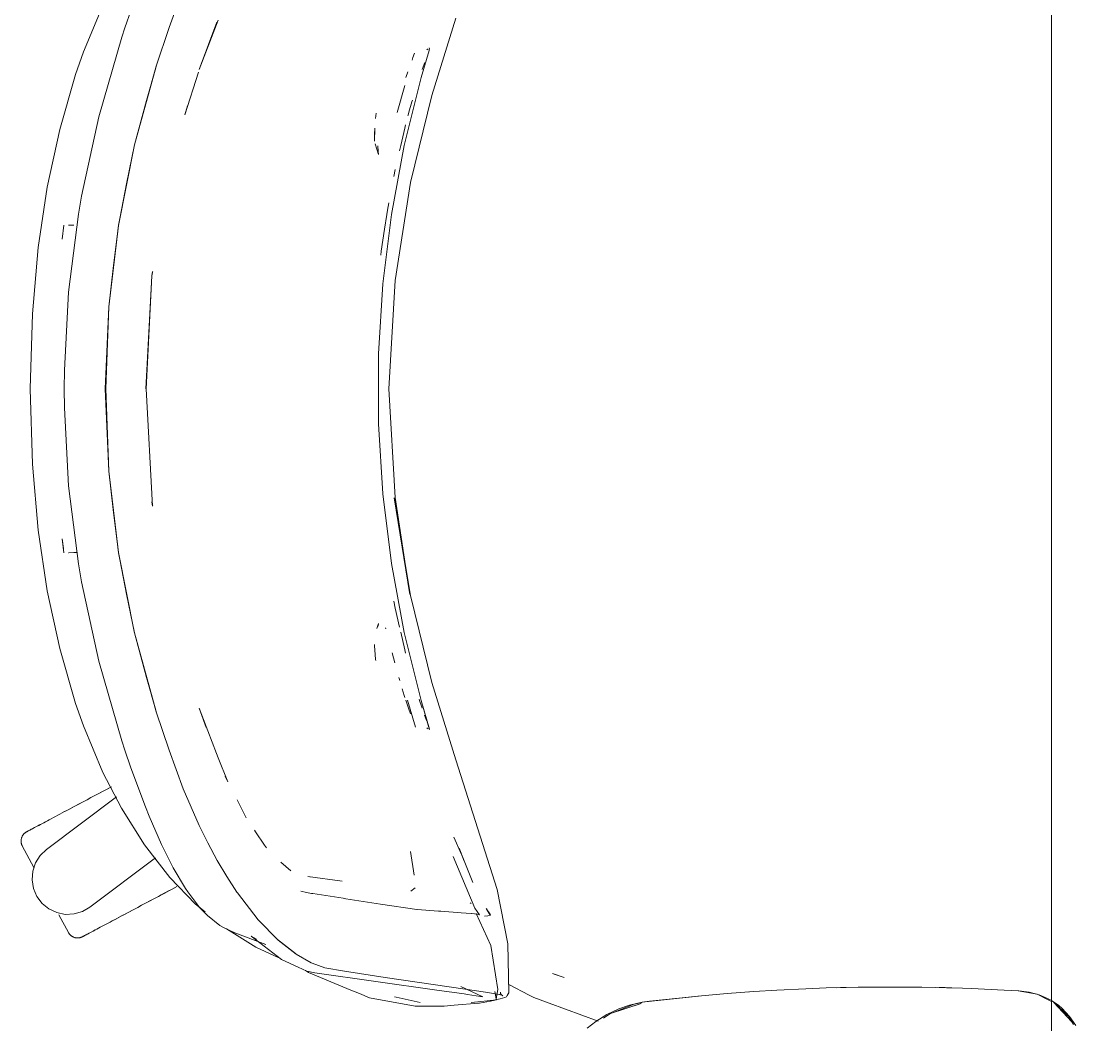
# Model space of a CAD drawing. Header units: millimetres. Extents: x 155927 to 326028, y -36033 to 97293.
# Drawn here: x 185328.1 to 185736.2, y 11201.2 to 11589.8 of the extents above; entities that cross this region are included whole.
import ezdxf

# ---------------------------------------------------------------- set-up
doc = ezdxf.new("R2010")
doc.units = ezdxf.units.MM
doc.header["$MEASUREMENT"] = 0
doc.layers.add('G-IMPT', color=8, linetype='CONTINUOUS', lineweight=9)
doc.layers.add('I-FURN', color=8, linetype='CONTINUOUS', lineweight=9)

msp = doc.modelspace()

# ---------------------------------------------------------------- linework, layer by layer
at = {"layer": 'G-IMPT'}
for p, q in [((185390.83, 11602.13), (185385.37, 11587.25)), ((185352.28, 11577.85), (185359.79, 11595.82)), ((185370.67, 11594.14), (185368.26, 11587.21)), ((185403.68, 11588.44), (185404.34, 11590.17)), ((185496.27, 11590.94), (185487.08, 11560.96)), ((185367.07, 11583.6), (185368.26, 11587.21)), ((185380.37, 11572.33), (185385.37, 11587.25)), ((185396.96, 11571), (185403.78, 11589.4)), ((185396.96, 11571), (185403.68, 11588.44)), ((185358.13, 11552.77), (185367.07, 11583.6)), ((185482.85, 11567.92), (185485.93, 11578.34)), ((185485.03, 11578.6), (185485.64, 11578.98)), ((185485.03, 11578.6), (185485.24, 11578.74)), ((185485.99, 11578.61), (185485.93, 11578.34)), ((185486.07, 11578.91), (185485.99, 11578.61)), ((185486.04, 11579.37), (185486.12, 11579.14)), ((185486.12, 11579.14), (185486.07, 11578.91)), ((185349.2, 11569.12), (185352.28, 11577.85)), ((185479.73, 11575.67), (185479.35, 11574.66)), ((185479.73, 11575.67), (185480.34, 11577.32)), ((185371.98, 11541.84), (185380.37, 11572.33)), ((185371.98, 11541.84), (185380.41, 11572.25)), ((185376.64, 11559.08), (185380.41, 11572.25)), ((185391.43, 11553.52), (185396.69, 11570.01)), ((185477.01, 11567.9), (185477.74, 11570.12)), ((185484.01, 11573.11), (185483.27, 11571.01)), ((185484.01, 11573.11), (185484.26, 11573.77)), ((185349.2, 11569.12), (185343.03, 11547.87)), ((185476.31, 11541.6), (185482.85, 11567.92)), ((185476.57, 11564.81), (185473.64, 11554.35)), ((185376.64, 11559.08), (185371.98, 11541.84)), ((185478.16, 11554.49), (185479.27, 11558.49)), ((185478.77, 11527.28), (185487.08, 11560.96)), ((185479.27, 11558.49), (185479.48, 11559.18)), ((185391.43, 11553.52), (185392.51, 11556.96)), ((185465.28, 11552.1), (185465.5, 11554.19)), ((185478.16, 11554.49), (185477.84, 11553.35)), ((185358.13, 11552.77), (185351.46, 11521.98)), ((185476.54, 11548.33), (185476.88, 11549.63)), ((185477.84, 11553.35), (185477.79, 11553.17)), ((185343.03, 11547.87), (185338.22, 11525.51)), ((185464.88, 11543.25), (185464.97, 11548.3)), ((185464.88, 11543.25), (185464.89, 11546.03)), ((185464.97, 11548.3), (185464.89, 11546.03)), ((185476.54, 11548.33), (185474.99, 11541.58)), ((185371.98, 11541.84), (185365.81, 11510.71)), ((185371.98, 11541.84), (185365.81, 11510.79)), ((185371.98, 11541.84), (185368.91, 11526.81)), ((185465.73, 11540.14), (185465.13, 11542.29)), ((185466.16, 11541.4), (185466.17, 11541.54)), ((185466.2, 11539.24), (185466.17, 11541.54)), ((185476.31, 11541.6), (185471.38, 11514.93)), ((185474.53, 11539.61), (185474.99, 11541.58)), ((185466.42, 11538.19), (185465.73, 11540.14)), ((185466.2, 11539.24), (185466.42, 11538.19)), ((185472.33, 11529.56), (185472.87, 11532.37)), ((185338.22, 11525.51), (185334.72, 11502.09)), ((185365.81, 11510.71), (185368.91, 11526.81)), ((185478.77, 11527.28), (185472.77, 11489.36)), ((185350.27, 11515.06), (185351.46, 11521.98)), ((185470.41, 11519.46), (185469.85, 11516.55)), ((185346.46, 11484.89), (185350.27, 11515.06)), ((185471.38, 11514.93), (185468.08, 11488.01)), ((185468.75, 11509.3), (185469.6, 11514.92)), ((185469.6, 11514.92), (185469.85, 11516.55)), ((185344.63, 11510.79), (185343.98, 11505.38)), ((185348.48, 11510.75), (185346.39, 11510.82)), ((185346.39, 11510.82), (185346.5, 11510.82)), ((185361.99, 11479.19), (185365.81, 11510.79)), ((185362.02, 11479.15), (185365.81, 11510.71)), ((185365.81, 11510.71), (185363.87, 11495.23)), ((185468.75, 11509.3), (185467.46, 11500.78)), ((185334.72, 11502.09), (185332.46, 11476.52)), ((185467.46, 11500.78), (185467.28, 11499.12)), ((185362.02, 11479.15), (185363.87, 11495.23)), ((185378.75, 11491.11), (185379.01, 11492.88)), ((185378.75, 11491.11), (185378.98, 11492.41)), ((185379.03, 11492.66), (185378.98, 11492.41)), ((185376.42, 11447.38), (185378.75, 11491.11)), ((185376.48, 11447.38), (185378.75, 11491.11)), ((185472.77, 11489.36), (185470.42, 11447.38)), ((185344.85, 11454.69), (185346.46, 11484.89)), ((185466.42, 11460.94), (185468.08, 11488.01)), ((185332.46, 11476.52), (185331.61, 11447.38)), ((185361.99, 11479.19), (185360.65, 11447.38)), ((185362.02, 11479.15), (185360.88, 11447.38)), ((185361.35, 11464.26), (185362.02, 11479.15)), ((185361.35, 11464.26), (185360.88, 11447.38)), ((185466.42, 11460.94), (185466.42, 11433.82)), ((185344.85, 11454.69), (185344.75, 11447.38)), ((185331.61, 11447.38), (185332.46, 11418.24)), ((185344.85, 11440.07), (185344.75, 11447.38)), ((185360.65, 11447.38), (185361.99, 11415.56)), ((185362.02, 11415.6), (185360.88, 11447.38)), ((185361.35, 11430.49), (185360.88, 11447.38)), ((185376.48, 11447.38), (185378.98, 11402.04)), ((185472.77, 11405.39), (185470.42, 11447.38)), ((185344.85, 11440.07), (185346.46, 11409.86)), ((185466.42, 11433.82), (185468.08, 11406.75)), ((185362.02, 11415.6), (185361.35, 11430.49)), ((185332.46, 11418.24), (185334.72, 11392.67)), ((185361.99, 11415.56), (185365.81, 11383.97)), ((185363.87, 11399.52), (185362.02, 11415.6)), ((185362.02, 11415.6), (185365.81, 11384.05)), ((185346.46, 11409.86), (185350.27, 11379.69)), ((185471.38, 11379.83), (185468.08, 11406.75)), ((185378.98, 11402.04), (185378.75, 11403.65)), ((185378.75, 11403.65), (185378.98, 11402.35)), ((185478.77, 11367.48), (185472.51, 11405.22)), ((185472.51, 11405.22), (185478.51, 11367.85)), ((185472.77, 11405.39), (185478.51, 11367.85)), ((185363.87, 11399.52), (185365.81, 11384.05)), ((185379.03, 11402.1), (185378.98, 11402.35)), ((185334.72, 11392.67), (185338.22, 11369.25)), ((185344.63, 11383.96), (185343.98, 11389.38)), ((185344.55, 11385.61), (185343.98, 11389.38)), ((185346.39, 11383.93), (185348.48, 11384.01)), ((185346.39, 11383.93), (185346.5, 11383.93)), ((185346.55, 11383.93), (185346.5, 11383.93)), ((185349.72, 11384.05), (185348.48, 11384.01)), ((185365.81, 11384.05), (185368.91, 11367.94)), ((185365.81, 11384.05), (185372.02, 11352.8)), ((185372.02, 11352.8), (185365.81, 11383.97)), ((185350.27, 11379.69), (185351.46, 11372.77)), ((185476.31, 11353.16), (185471.38, 11379.83)), ((185351.46, 11372.77), (185358.13, 11341.98)), ((185343.03, 11346.88), (185338.22, 11369.25)), ((185371.98, 11352.92), (185368.91, 11367.94)), ((185487.08, 11333.79), (185478.77, 11367.48)), ((185472.36, 11365.2), (185472.83, 11362.57)), ((185472.83, 11362.57), (185474.53, 11355.15)), ((185466.42, 11356.57), (185465.73, 11354.62)), ((185466.42, 11356.57), (185466.2, 11355.52)), ((185469.09, 11354.97), (185469.22, 11354.55)), ((185376.64, 11335.67), (185371.98, 11352.92)), ((185371.98, 11352.92), (185380.41, 11322.51)), ((185371.98, 11352.92), (185380.37, 11322.42)), ((185474.99, 11353.18), (185476.54, 11346.42)), ((185476.31, 11353.16), (185482.85, 11326.84)), ((185349.2, 11325.64), (185343.03, 11346.88)), ((185464.88, 11348.47), (185464.89, 11347.77)), ((185464.99, 11346.4), (185464.89, 11347.77)), ((185464.99, 11346.4), (185465.26, 11342.7)), ((185476.54, 11346.42), (185476.88, 11345.14)), ((185367.07, 11311.15), (185358.13, 11341.98)), ((185465.26, 11342.7), (185465.3, 11342.21)), ((185472.68, 11341.34), (185471.69, 11345.2)), ((185472.68, 11341.34), (185472.29, 11342.87)), ((185376.64, 11335.67), (185380.41, 11322.51)), ((185474.59, 11334.55), (185474.26, 11335.67)), ((185487.08, 11333.79), (185496.27, 11303.82)), ((185476.37, 11328.76), (185475.58, 11331.26)), ((185352.28, 11316.91), (185349.2, 11325.64)), ((185476.62, 11327.98), (185476.37, 11328.76)), ((185477.77, 11324.55), (185477, 11326.85)), ((185477.66, 11326.85), (185480.7, 11316.42)), ((185482.23, 11326.84), (185482.08, 11327.3)), ((185482.23, 11326.84), (185482.96, 11324.62)), ((185482.85, 11326.84), (185486.12, 11315.62)), ((185482.85, 11326.84), (185485.92, 11316.31)), ((185482.85, 11326.84), (185485.97, 11316.02)), ((185385.37, 11307.51), (185380.37, 11322.42)), ((185396.96, 11323.76), (185399.69, 11316.33)), ((185396.96, 11323.76), (185403.68, 11306.31)), ((185477.77, 11324.55), (185478.02, 11323.83)), ((185478.78, 11321.67), (185478.02, 11323.83)), ((185483.25, 11323.82), (185482.96, 11324.62)), ((185484.23, 11321.06), (185484.58, 11320.09)), ((185352.28, 11316.91), (185359.79, 11298.93)), ((185484.58, 11320.09), (185484.98, 11319.02)), ((185485.03, 11316.16), (185485.64, 11315.77)), ((185485.03, 11316.16), (185485.24, 11316.01)), ((185485.92, 11316.31), (185485.97, 11316.02)), ((185486.12, 11315.62), (185485.99, 11315.38)), ((185367.07, 11311.15), (185368.26, 11307.55)), ((185370.6, 11300.73), (185368.26, 11307.55)), ((185385.37, 11307.51), (185390.83, 11292.63)), ((185403.68, 11306.31), (185404.34, 11304.59)), ((185404.34, 11304.59), (185408.06, 11295.26)), ((185370.6, 11300.73), (185376.2, 11285.65)), ((185496.27, 11303.82), (185512.26, 11253.58)), ((185359.79, 11298.93), (185366.89, 11285.16)), ((185408.06, 11295.26), (185407.07, 11297.5)), ((185390.83, 11292.63), (185397.01, 11278.4)), ((185415.24, 11281.42), (185411.7, 11288.39)), ((185366.89, 11285.16), (185375.86, 11270.86)), ((185377.68, 11281.97), (185376.2, 11285.65)), ((185382.46, 11271.02), (185377.68, 11281.97)), ((185400.4, 11271.67), (185397.01, 11278.4)), ((185418.77, 11275.95), (185418.37, 11276.53)), ((185422.26, 11270.82), (185418.77, 11275.95)), ((185498.55, 11267.14), (185495.51, 11273.85)), ((185375.86, 11270.86), (185385.67, 11258.26)), ((185382.46, 11271.02), (185382.68, 11270.57)), ((185386.68, 11262.56), (185382.68, 11270.57)), ((185400.4, 11271.67), (185403.97, 11264.88)), ((185422.26, 11270.82), (185423.01, 11269.71)), ((185480.22, 11259.23), (185478.82, 11268.39)), ((185499.58, 11264.56), (185497.55, 11269.68)), ((185499.58, 11264.76), (185497.56, 11269.66)), ((185497.56, 11269.66), (185499.58, 11264.56)), ((185407.74, 11258.65), (185403.97, 11264.88)), ((185428.54, 11264.18), (185432.44, 11260.85)), ((185503.72, 11246.42), (185495.28, 11266.4)), ((185499.58, 11264.76), (185502.83, 11256.29)), ((185386.68, 11262.56), (185386.98, 11261.96)), ((185386.98, 11261.96), (185391.72, 11253.97)), ((185480.22, 11259.23), (185480.18, 11259.58)), ((185395.62, 11247.97), (185385.67, 11258.26)), ((185407.74, 11258.65), (185411.62, 11252.56)), ((185452.39, 11256.9), (185439.03, 11258.68)), ((185439.03, 11258.68), (185439.51, 11258.54)), ((185392.58, 11252.68), (185391.72, 11253.97)), ((185397.29, 11246.55), (185392.58, 11252.68)), ((185411.62, 11252.56), (185411.79, 11252.3)), ((185419.81, 11241.86), (185411.79, 11252.3)), ((185436.35, 11252.98), (185438.52, 11252.52)), ((185438.52, 11252.52), (185440.5, 11252.1)), ((185440.97, 11252.03), (185440.5, 11252.1)), ((185452.69, 11250.22), (185440.97, 11252.03)), ((185480.58, 11254.28), (185478.94, 11253)), ((185516.45, 11232.62), (185512.26, 11253.58)), ((185395.62, 11247.97), (185399.3, 11244.97)), ((185452.69, 11250.22), (185453.3, 11250.13)), ((185453.81, 11250.05), (185453.3, 11250.13)), ((185467.17, 11247.94), (185453.81, 11250.05)), ((185467.17, 11247.94), (185481.24, 11245.9)), ((185502.26, 11248.14), (185501.83, 11248.41)), ((185400.19, 11243.52), (185397.29, 11246.55)), ((185405.05, 11239.66), (185400.19, 11243.52)), ((185481.32, 11245.89), (185481.24, 11245.9)), ((185481.32, 11245.89), (185489.56, 11245.28)), ((185489.56, 11245.28), (185490.55, 11245.2)), ((185490.55, 11245.2), (185498.4, 11244.64)), ((185498.4, 11244.64), (185502.28, 11244.35)), ((185502.36, 11244.34), (185502.28, 11244.35)), ((185502.36, 11244.34), (185504.74, 11244.04)), ((185505.48, 11243.75), (185503.72, 11246.42)), ((185509.82, 11231.92), (185504.21, 11244.27)), ((185504.75, 11244.04), (185504.74, 11244.04)), ((185504.75, 11244.04), (185505.48, 11243.75)), ((185507.39, 11243.28), (185508.74, 11243.45)), ((185509.68, 11243.75), (185508.09, 11246.21)), ((185508.09, 11246.21), (185509.62, 11243.73)), ((185509.62, 11243.73), (185508.13, 11246.2)), ((185508.74, 11243.45), (185509.62, 11243.73)), ((185509.68, 11243.75), (185509.62, 11243.73)), ((185405.05, 11239.66), (185406.19, 11239.04)), ((185419.81, 11241.86), (185427.54, 11233.96)), ((185406.19, 11239.04), (185408.63, 11237.87)), ((185418.99, 11231.23), (185407.55, 11238.35)), ((185408.63, 11237.87), (185410.85, 11236.8)), ((185422.76, 11232.29), (185410.85, 11236.8)), ((185417.11, 11235.52), (185419.14, 11234.36)), ((185417.11, 11235.52), (185428.81, 11226.58)), ((185427.62, 11227.25), (185418.99, 11231.23)), ((185427.33, 11234.27), (185434.28, 11228.87)), ((185427.33, 11234.27), (185430.91, 11231.46)), ((185434.51, 11228.54), (185427.54, 11233.96)), ((185434.28, 11228.87), (185430.91, 11231.46)), ((185509.82, 11231.92), (185512.54, 11214.87)), ((185516.45, 11232.62), (185516.84, 11213.64)), ((185434.51, 11228.54), (185440.34, 11225.26)), ((185435.33, 11223.54), (185428.81, 11226.58)), ((185435.33, 11223.54), (185438.7, 11221.97)), ((185440.34, 11225.26), (185440.77, 11225.04)), ((185445.56, 11223.29), (185440.77, 11225.04)), ((185445.56, 11223.29), (185453.23, 11221.99)), ((185438.08, 11222.26), (185439.25, 11221.49)), ((185441.69, 11221.33), (185438.7, 11221.97)), ((185439.25, 11221.49), (185455.71, 11214.69)), ((185488.9, 11214.65), (185441.69, 11221.33)), ((185468.99, 11219.6), (185453.23, 11221.99)), ((185499.87, 11215.04), (185468.99, 11219.6)), ((185533.71, 11221.16), (185538.17, 11219.53)), ((185533.71, 11221.16), (185534.29, 11220.9)), ((185538.17, 11219.53), (185534.29, 11220.9)), ((185455.71, 11214.69), (185459.07, 11213.3)), ((185506.75, 11212.02), (185498.19, 11216.09)), ((185507.72, 11213.93), (185499.87, 11215.04)), ((185511.85, 11211.29), (185512.54, 11214.87)), ((185516.77, 11216.82), (185524.67, 11212.68)), ((185631.75, 11215.19), (185620.44, 11214.65)), ((185631.75, 11215.19), (185639.63, 11215.49)), ((185651.93, 11215.78), (185639.63, 11215.49)), ((185643.5, 11215.57), (185645.16, 11215.65)), ((185645.16, 11215.65), (185647.29, 11215.65)), ((185651.93, 11215.78), (185657.4, 11215.86)), ((185672.12, 11215.86), (185657.4, 11215.86)), ((185676.63, 11215.81), (185672.12, 11215.86)), ((185676.63, 11215.81), (185692.3, 11215.43)), ((185683.35, 11215.63), (185685.57, 11215.63)), ((185688.25, 11215.52), (185686.14, 11215.61)), ((185692.3, 11215.43), (185695.84, 11215.31)), ((185708.4, 11214.69), (185695.84, 11215.31)), ((185708.4, 11214.69), (185714.07, 11214.41)), ((185462.93, 11211.71), (185459.07, 11213.3)), ((185480.63, 11208.47), (185462.93, 11211.71)), ((185473.18, 11211.92), (185472.61, 11212.07)), ((185482.49, 11209.88), (185473.18, 11211.92)), ((185488.9, 11214.65), (185499.57, 11213.21)), ((185500.87, 11213), (185499.57, 11213.21)), ((185500.87, 11213), (185505.89, 11212.16)), ((185509.56, 11210.62), (185504.88, 11210.1)), ((185506.75, 11212.02), (185505.89, 11212.16)), ((185513.99, 11212.82), (185507.72, 11213.93)), ((185510.18, 11210.7), (185509.56, 11210.62)), ((185509.76, 11210.44), (185512.09, 11210.88)), ((185510.18, 11210.7), (185513.45, 11211.23)), ((185511.36, 11214.16), (185511.85, 11211.29)), ((185511.36, 11214.16), (185512.09, 11210.88)), ((185513.37, 11212.99), (185513.99, 11212.82)), ((185513.37, 11212.99), (185514.47, 11212.43)), ((185515.32, 11211.78), (185513.45, 11211.23)), ((185513.57, 11213.87), (185513.64, 11213.37)), ((185513.96, 11212.83), (185513.64, 11213.37)), ((185513.96, 11212.83), (185514.47, 11212.43)), ((185515.32, 11211.78), (185515.85, 11212.1)), ((185515.85, 11212.1), (185516.23, 11212.6)), ((185516.84, 11213.64), (185516.23, 11212.6)), ((185516.36, 11213.22), (185516.23, 11212.6)), ((185516.23, 11212.6), (185516.25, 11212.67)), ((185516.36, 11213.22), (185516.25, 11212.67)), ((185524.67, 11212.68), (185526.43, 11211.76)), ((185532.4, 11209.57), (185526.43, 11211.76)), ((185568.45, 11210.03), (185591.4, 11212.48)), ((185568.45, 11210.03), (185589.89, 11212.38)), ((185591.4, 11212.48), (185571.27, 11210.36)), ((185589.89, 11212.38), (185601.28, 11213.36)), ((185611.57, 11214.09), (185601.28, 11213.36)), ((185609.53, 11213.96), (185608.11, 11213.82)), ((185611.57, 11214.09), (185620.44, 11214.65)), ((185721.19, 11213.04), (185713.84, 11214.41)), ((185714.07, 11214.41), (185718.08, 11213.91)), ((185718.08, 11213.91), (185722.03, 11212.84)), ((185725.45, 11210.94), (185721.19, 11213.04)), ((185726.36, 11210.86), (185722.03, 11212.84)), ((185725.45, 11210.94), (185726.72, 11210.31)), ((185726.72, 11210.61), (185729.58, 11208.65)), ((185480.63, 11208.47), (185487.59, 11208.44)), ((185487.59, 11208.44), (185491.76, 11208.44)), ((185495.72, 11208.78), (185491.76, 11208.44)), ((185505.04, 11209.59), (185495.72, 11208.78)), ((185504.88, 11210.1), (185502.28, 11209.89)), ((185505.04, 11209.59), (185505.51, 11209.63)), ((185505.51, 11209.63), (185509.76, 11210.44)), ((185551.34, 11202.62), (185532.4, 11209.57)), ((185554.77, 11205.23), (185559.36, 11207.42)), ((185556.1, 11205.63), (185567.95, 11209.44)), ((185556.1, 11205.63), (185558.8, 11206.53)), ((185565.32, 11209.23), (185557.14, 11206.03)), ((185558.8, 11206.53), (185567.95, 11209.44)), ((185559.36, 11207.42), (185563.49, 11208.87)), ((185568.45, 11210.03), (185563.49, 11208.87)), ((185568.37, 11209.81), (185565.32, 11209.23)), ((185568.45, 11210.03), (185571.27, 11210.36)), ((185733.39, 11204.53), (185727.69, 11209.83)), ((185734.59, 11202.44), (185727.69, 11209.83)), ((185727.69, 11209.83), (185730.1, 11207.6)), ((185730.9, 11207.52), (185729.58, 11208.65)), ((185732.68, 11204.63), (185730.1, 11207.6)), ((185730.9, 11207.52), (185733.76, 11204.47)), ((185547.14, 11199.88), (185550.45, 11202.5)), ((185554.77, 11205.23), (185550.45, 11202.5)), ((185556.1, 11205.63), (185553.45, 11203.84)), ((185734.59, 11202.44), (185733.31, 11203.91)), ((185735.28, 11201.38), (185733.39, 11204.53)), ((185733.76, 11204.47), (185736.21, 11201.02))]:
    msp.add_line(p, q, dxfattribs=at)
at = {"layer": 'I-FURN'}
for p, q in [((185726.72, 12089.61), (185726.72, 10689.61)), ((185726.72, 10689.61), (185726.72, 12089.61)), ((185360.11, 11291.83), (185361.09, 11292.35)), ((185361.62, 11292.63), (185360.64, 11292.11)), ((185361.09, 11292.35), (185362.07, 11292.87)), ((185362.59, 11293.15), (185361.62, 11292.63)), ((185362.07, 11292.87), (185363.03, 11293.38)), ((185337.89, 11269.13), (185364.96, 11289.52)), ((185353.64, 11288.39), (185352.64, 11287.86)), ((185353.1, 11288.1), (185354.11, 11288.63)), ((185354.65, 11288.92), (185353.64, 11288.39)), ((185354.11, 11288.63), (185355.11, 11289.17)), ((185355.65, 11289.46), (185354.65, 11288.92)), ((185355.11, 11289.17), (185356.12, 11289.7)), ((185356.66, 11289.99), (185355.65, 11289.46)), ((185356.12, 11289.7), (185357.12, 11290.24)), ((185357.66, 11290.53), (185356.66, 11289.99)), ((185357.12, 11290.24), (185358.12, 11290.77)), ((185358.66, 11291.06), (185357.66, 11290.53)), ((185358.12, 11290.77), (185359.12, 11291.3)), ((185359.65, 11291.58), (185358.66, 11291.06)), ((185359.12, 11291.3), (185360.11, 11291.83)), ((185360.64, 11292.11), (185359.65, 11291.58)), ((185345.84, 11284.24), (185344.92, 11283.75)), ((185345.34, 11283.98), (185346.27, 11284.47)), ((185346.78, 11284.74), (185345.84, 11284.24)), ((185346.27, 11284.47), (185347.22, 11284.97)), ((185347.73, 11285.25), (185346.78, 11284.74)), ((185347.22, 11284.97), (185348.17, 11285.48)), ((185348.7, 11285.76), (185347.73, 11285.25)), ((185348.17, 11285.48), (185349.14, 11286)), ((185349.67, 11286.28), (185348.7, 11285.76)), ((185349.14, 11286), (185350.12, 11286.52)), ((185350.65, 11286.8), (185349.67, 11286.28)), ((185350.12, 11286.52), (185351.11, 11287.04)), ((185351.65, 11287.33), (185350.65, 11286.8)), ((185351.11, 11287.04), (185352.1, 11287.57)), ((185352.64, 11287.86), (185351.65, 11287.33)), ((185352.1, 11287.57), (185353.1, 11288.1)), ((185338.26, 11280.21), (185337.54, 11279.83)), ((185339.01, 11280.61), (185338.26, 11280.21)), ((185339.79, 11281.02), (185339.01, 11280.61)), ((185340.59, 11281.45), (185339.79, 11281.02)), ((185341.41, 11281.89), (185340.59, 11281.45)), ((185342.26, 11282.34), (185341.41, 11281.89)), ((185343.13, 11282.8), (185342.26, 11282.34)), ((185344.02, 11283.27), (185343.13, 11282.8)), ((185344.92, 11283.75), (185344.02, 11283.27)), ((185344.43, 11283.49), (185345.34, 11283.98)), ((185330.07, 11275.85), (185330.21, 11275.93)), ((185330.21, 11275.93), (185330.24, 11275.95)), ((185330.24, 11275.95), (185330.26, 11275.96)), ((185330.25, 11275.95), (185330.24, 11275.95)), ((185330.29, 11275.97), (185330.25, 11275.95)), ((185330.26, 11275.96), (185330.33, 11275.99)), ((185330.37, 11276.02), (185330.29, 11275.97)), ((185330.33, 11275.99), (185330.43, 11276.04)), ((185330.5, 11276.08), (185330.37, 11276.02)), ((185330.43, 11276.04), (185330.57, 11276.12)), ((185330.66, 11276.17), (185330.5, 11276.08)), ((185330.57, 11276.12), (185330.75, 11276.21)), ((185330.86, 11276.27), (185330.66, 11276.17)), ((185330.75, 11276.21), (185330.97, 11276.33)), ((185331.1, 11276.4), (185330.86, 11276.27)), ((185330.97, 11276.33), (185331.22, 11276.47)), ((185331.38, 11276.55), (185331.1, 11276.4)), ((185331.22, 11276.47), (185331.52, 11276.63)), ((185331.7, 11276.72), (185331.38, 11276.55)), ((185331.52, 11276.63), (185331.86, 11276.8)), ((185332.05, 11276.91), (185331.7, 11276.72)), ((185331.86, 11276.8), (185332.23, 11277)), ((185332.45, 11277.12), (185332.05, 11276.91)), ((185332.23, 11277), (185332.64, 11277.22)), ((185332.88, 11277.35), (185332.45, 11277.12)), ((185332.64, 11277.22), (185333.09, 11277.46)), ((185333.34, 11277.59), (185332.88, 11277.35)), ((185333.09, 11277.46), (185333.57, 11277.71)), ((185333.84, 11277.86), (185333.34, 11277.59)), ((185333.57, 11277.71), (185334.08, 11277.99)), ((185334.38, 11278.15), (185333.84, 11277.86)), ((185334.08, 11277.99), (185334.64, 11278.28)), ((185334.95, 11278.45), (185334.38, 11278.15)), ((185334.64, 11278.28), (185335.22, 11278.59)), ((185335.55, 11278.77), (185334.95, 11278.45)), ((185336.18, 11279.1), (185335.55, 11278.77)), ((185336.85, 11279.46), (185336.18, 11279.1)), ((185337.54, 11279.83), (185336.85, 11279.46)), ((185328.11, 11272.52), (185328.12, 11272.68)), ((185328.11, 11272.35), (185328.11, 11272.52)), ((185328.11, 11272.19), (185328.11, 11272.35)), ((185328.12, 11272.03), (185328.11, 11272.19)), ((185328.12, 11272.68), (185328.13, 11272.84)), ((185328.14, 11271.87), (185328.12, 11272.03)), ((185328.13, 11272.84), (185328.15, 11273)), ((185328.16, 11271.71), (185328.14, 11271.87)), ((185328.15, 11273), (185328.18, 11273.16)), ((185328.18, 11273.16), (185328.21, 11273.31)), ((185328.21, 11273.31), (185328.25, 11273.47)), ((185328.25, 11273.47), (185328.3, 11273.62)), ((185328.3, 11273.62), (185328.35, 11273.78)), ((185328.35, 11273.78), (185328.41, 11273.93)), ((185328.41, 11273.93), (185328.48, 11274.07)), ((185328.48, 11274.07), (185328.55, 11274.22)), ((185328.55, 11274.22), (185328.62, 11274.36)), ((185328.62, 11274.36), (185328.7, 11274.5)), ((185328.7, 11274.5), (185328.79, 11274.64)), ((185328.79, 11274.64), (185328.88, 11274.77)), ((185328.88, 11274.77), (185328.98, 11274.9)), ((185328.98, 11274.9), (185329.08, 11275.02)), ((185329.08, 11275.02), (185329.19, 11275.14)), ((185329.19, 11275.14), (185329.3, 11275.26)), ((185329.3, 11275.26), (185329.42, 11275.37)), ((185329.42, 11275.37), (185329.54, 11275.47)), ((185329.54, 11275.47), (185329.67, 11275.57)), ((185329.67, 11275.57), (185329.8, 11275.67)), ((185329.8, 11275.67), (185329.93, 11275.76)), ((185329.93, 11275.76), (185330.07, 11275.85)), ((185328.19, 11271.55), (185328.16, 11271.71)), ((185328.23, 11271.4), (185328.19, 11271.55)), ((185328.27, 11271.24), (185328.23, 11271.4)), ((185328.32, 11271.09), (185328.27, 11271.24)), ((185328.38, 11270.94), (185328.32, 11271.09)), ((185328.44, 11270.79), (185328.38, 11270.94)), ((185328.51, 11270.64), (185328.44, 11270.79)), ((185328.58, 11270.5), (185328.51, 11270.64)), ((185328.58, 11270.5), (185333.05, 11262.09)), ((185335.46, 11266.79), (185337.89, 11269.13)), ((185332.6, 11260.73), (185333.66, 11263.93)), ((185333.66, 11263.93), (185335.46, 11266.79)), ((185380.05, 11265.85), (185354.73, 11246.78)), ((185332.33, 11257.37), (185332.6, 11260.73)), ((185332.88, 11254.04), (185332.33, 11257.37)), ((185334.2, 11250.94), (185332.88, 11254.04)), ((185382.24, 11251.49), (185381.25, 11250.97)), ((185381.71, 11251.21), (185382.69, 11251.73)), ((185383.22, 11252.01), (185382.24, 11251.49)), ((185382.69, 11251.73), (185383.66, 11252.25)), ((185384.18, 11252.53), (185383.22, 11252.01)), ((185383.66, 11252.25), (185384.63, 11252.76)), ((185385.14, 11253.04), (185384.18, 11252.53)), ((185384.63, 11252.76), (185385.58, 11253.27)), ((185386.09, 11253.54), (185385.14, 11253.04)), ((185385.58, 11253.27), (185386.52, 11253.77)), ((185387.02, 11254.04), (185386.09, 11253.54)), ((185386.52, 11253.77), (185387.44, 11254.26)), ((185387.93, 11254.52), (185387.02, 11254.04)), ((185387.44, 11254.26), (185388.34, 11254.74)), ((185336.23, 11248.25), (185334.2, 11250.94)), ((185338.85, 11246.12), (185336.23, 11248.25)), ((185373.7, 11246.95), (185374.7, 11247.49)), ((185375.24, 11247.77), (185374.24, 11247.24)), ((185374.7, 11247.49), (185375.7, 11248.02)), ((185376.24, 11248.31), (185375.24, 11247.77)), ((185375.7, 11248.02), (185376.71, 11248.55)), ((185377.25, 11248.84), (185376.24, 11248.31)), ((185376.71, 11248.55), (185377.71, 11249.09)), ((185378.25, 11249.38), (185377.25, 11248.84)), ((185377.71, 11249.09), (185378.72, 11249.62)), ((185379.26, 11249.91), (185378.25, 11249.38)), ((185378.72, 11249.62), (185379.72, 11250.15)), ((185380.26, 11250.44), (185379.26, 11249.91)), ((185379.72, 11250.15), (185380.71, 11250.68)), ((185381.25, 11250.97), (185380.26, 11250.44)), ((185380.71, 11250.68), (185381.71, 11251.21)), ((185341.9, 11244.67), (185338.85, 11246.12)), ((185345.21, 11244), (185341.9, 11244.67)), ((185342.74, 11243.87), (185346.39, 11237)), ((185348.58, 11244.14), (185345.21, 11244)), ((185351.82, 11245.09), (185348.58, 11244.14)), ((185354.73, 11246.78), (185351.82, 11245.09)), ((185366.03, 11242.87), (185366.94, 11243.36)), ((185367.44, 11243.63), (185366.52, 11243.14)), ((185366.94, 11243.36), (185367.87, 11243.85)), ((185368.38, 11244.12), (185367.44, 11243.63)), ((185367.87, 11243.85), (185368.81, 11244.36)), ((185369.33, 11244.63), (185368.38, 11244.12)), ((185368.81, 11244.36), (185369.77, 11244.87)), ((185370.29, 11245.14), (185369.33, 11244.63)), ((185369.77, 11244.87), (185370.74, 11245.38)), ((185371.27, 11245.66), (185370.29, 11245.14)), ((185370.74, 11245.38), (185371.72, 11245.9)), ((185372.25, 11246.18), (185371.27, 11245.66)), ((185371.72, 11245.9), (185372.71, 11246.43)), ((185373.24, 11246.71), (185372.25, 11246.18)), ((185372.71, 11246.43), (185373.7, 11246.95)), ((185374.24, 11247.24), (185373.24, 11246.71)), ((185358.76, 11239.01), (185359.46, 11239.39)), ((185359.46, 11239.39), (185360.2, 11239.78)), ((185360.2, 11239.78), (185360.96, 11240.18)), ((185360.96, 11240.18), (185361.75, 11240.6)), ((185361.75, 11240.6), (185362.56, 11241.03)), ((185362.56, 11241.03), (185363.4, 11241.48)), ((185363.86, 11241.72), (185363.01, 11241.27)), ((185363.4, 11241.48), (185364.25, 11241.93)), ((185364.72, 11242.18), (185363.86, 11241.72)), ((185364.25, 11241.93), (185365.13, 11242.4)), ((185365.61, 11242.65), (185364.72, 11242.18)), ((185365.13, 11242.4), (185366.03, 11242.87)), ((185366.52, 11243.14), (185365.61, 11242.65)), ((185346.41, 11236.96), (185346.39, 11237)), ((185346.49, 11236.82), (185346.41, 11236.96)), ((185346.58, 11236.68), (185346.49, 11236.82)), ((185346.67, 11236.55), (185346.58, 11236.68)), ((185346.76, 11236.42), (185346.67, 11236.55)), ((185346.86, 11236.3), (185346.76, 11236.42)), ((185346.97, 11236.17), (185346.86, 11236.3)), ((185347.08, 11236.06), (185346.97, 11236.17)), ((185347.2, 11235.95), (185347.08, 11236.06)), ((185347.32, 11235.84), (185347.2, 11235.95)), ((185347.44, 11235.73), (185347.32, 11235.84)), ((185347.57, 11235.64), (185347.44, 11235.73)), ((185347.7, 11235.54), (185347.57, 11235.64)), ((185347.84, 11235.46), (185347.7, 11235.54)), ((185347.98, 11235.38), (185347.84, 11235.46)), ((185348.12, 11235.3), (185347.98, 11235.38)), ((185348.26, 11235.23), (185348.12, 11235.3)), ((185348.41, 11235.16), (185348.26, 11235.23)), ((185348.56, 11235.11), (185348.41, 11235.16)), ((185348.71, 11235.05), (185348.56, 11235.11)), ((185351.25, 11235.08), (185351.1, 11235.03)), ((185351.4, 11235.13), (185351.25, 11235.08)), ((185351.55, 11235.19), (185351.4, 11235.13)), ((185351.7, 11235.26), (185351.55, 11235.19)), ((185351.84, 11235.33), (185351.7, 11235.26)), ((185351.85, 11235.34), (185351.84, 11235.33)), ((185351.84, 11235.33), (185351.86, 11235.34)), ((185351.89, 11235.36), (185351.85, 11235.34)), ((185351.86, 11235.34), (185351.92, 11235.37)), ((185351.97, 11235.4), (185351.89, 11235.36)), ((185351.92, 11235.37), (185352.02, 11235.43)), ((185352.09, 11235.47), (185351.97, 11235.4)), ((185352.02, 11235.43), (185352.16, 11235.5)), ((185352.25, 11235.55), (185352.09, 11235.47)), ((185352.16, 11235.5), (185352.34, 11235.6)), ((185352.45, 11235.66), (185352.25, 11235.55)), ((185352.34, 11235.6), (185352.56, 11235.72)), ((185352.7, 11235.79), (185352.45, 11235.66)), ((185352.56, 11235.72), (185352.82, 11235.85)), ((185352.97, 11235.94), (185352.7, 11235.79)), ((185352.82, 11235.85), (185353.12, 11236.01)), ((185353.29, 11236.1), (185352.97, 11235.94)), ((185353.12, 11236.01), (185353.45, 11236.19)), ((185353.65, 11236.29), (185353.29, 11236.1)), ((185353.45, 11236.19), (185353.82, 11236.39)), ((185354.04, 11236.5), (185353.65, 11236.29)), ((185353.82, 11236.39), (185354.23, 11236.61)), ((185354.47, 11236.73), (185354.04, 11236.5)), ((185354.23, 11236.61), (185354.68, 11236.84)), ((185354.94, 11236.98), (185354.47, 11236.73)), ((185354.68, 11236.84), (185355.16, 11237.1)), ((185355.44, 11237.24), (185354.94, 11236.98)), ((185355.16, 11237.1), (185355.68, 11237.37)), ((185355.97, 11237.53), (185355.44, 11237.24)), ((185355.68, 11237.37), (185356.23, 11237.67)), ((185356.54, 11237.83), (185355.97, 11237.53)), ((185356.23, 11237.67), (185356.82, 11237.98)), ((185356.82, 11237.98), (185357.43, 11238.3)), ((185357.43, 11238.3), (185358.08, 11238.65)), ((185358.08, 11238.65), (185358.76, 11239.01)), ((185348.87, 11235.01), (185348.71, 11235.05)), ((185349.02, 11234.97), (185348.87, 11235.01)), ((185349.18, 11234.93), (185349.02, 11234.97)), ((185349.34, 11234.91), (185349.18, 11234.93)), ((185349.5, 11234.89), (185349.34, 11234.91)), ((185349.66, 11234.87), (185349.5, 11234.89)), ((185349.82, 11234.86), (185349.66, 11234.87)), ((185349.98, 11234.86), (185349.82, 11234.86)), ((185350.14, 11234.86), (185349.98, 11234.86)), ((185350.31, 11234.88), (185350.14, 11234.86)), ((185350.47, 11234.89), (185350.31, 11234.88)), ((185350.62, 11234.92), (185350.47, 11234.89)), ((185350.78, 11234.95), (185350.62, 11234.92)), ((185350.94, 11234.98), (185350.78, 11234.95)), ((185351.1, 11235.03), (185350.94, 11234.98))]:
    msp.add_line(p, q, dxfattribs=at)

doc.saveas('drawing.dxf')
